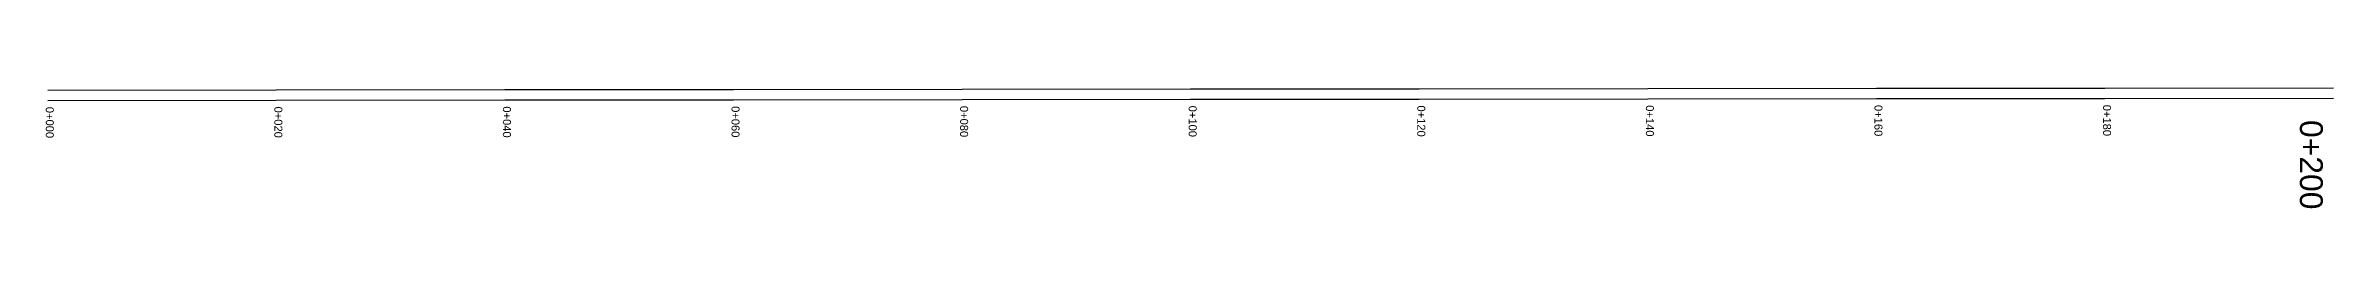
# Model space of a CAD drawing. Header units: inches. Extents: x 7464 to 8514, y 25455 to 25607.
# Drawn here: x 7463.6 to 7663.3, y 25542.3 to 25552.8 of the extents above; entities that cross this region are included whole.
import ezdxf

# ---------------------------------------------------------------- set-up
doc = ezdxf.new("R2010")
doc.units = ezdxf.units.IN
doc.header["$MEASUREMENT"] = 0
doc.styles.get("Standard").update_dxf_attribs({"font": 'arial.ttf'})

msp = doc.modelspace()

# ---------------------------------------------------------------- linework, layer by layer
at = {"color": 6}
msp.add_lwpolyline([(7463.7714, 25552.6306), (7483.7714, 25552.6506), (7503.7714, 25552.6706), (7523.7714, 25552.6906), (7543.7714, 25552.7106), (7563.7714, 25552.7306), (7583.7714, 25552.7506), (7603.7714, 25552.7706), (7623.7714, 25552.7906), (7643.7714, 25552.8106), (7663.7714, 25552.8306)], dxfattribs=at)
at = {"color": 110}
msp.add_lwpolyline([(7463.7723, 25551.7206), (7483.7723, 25551.7406), (7503.7723, 25551.7606), (7523.7723, 25551.7806), (7543.7723, 25551.8006), (7563.7723, 25551.8206), (7583.7723, 25551.8406), (7603.7723, 25551.8606), (7623.7723, 25551.8806), (7643.7723, 25551.9006), (7663.7723, 25551.9206)], dxfattribs=at)

# ---------------------------------------------------------------- texts
at = {"attachment_point": 1, "rotation": 270}
for s, insert, char_height in [('0+000', (7464.2996, 25551.1619), 0.7), ('0+020', (7484.2996, 25551.1819), 0.7), ('0+040', (7504.2996, 25551.2019), 0.7), ('0+060', (7524.2996, 25551.2219), 0.7), ('0+080', (7544.2996, 25551.2419), 0.7), ('0+100', (7564.2996, 25551.2619), 0.7), ('0+120', (7584.2996, 25551.2819), 0.7), ('0+140', (7604.2996, 25551.3019), 0.7), ('0+160', (7624.2996, 25551.3219), 0.7), ('0+180', (7644.2996, 25551.3419), 0.7), ('0+200', (7662.8267, 25550.0044), 2)]:
    msp.add_mtext_dynamic_manual_height_columns(s, width=0.815735, gutter_width=1, heights=[0], dxfattribs=dict(at, insert=insert, char_height=char_height))

doc.saveas('drawing.dxf')
